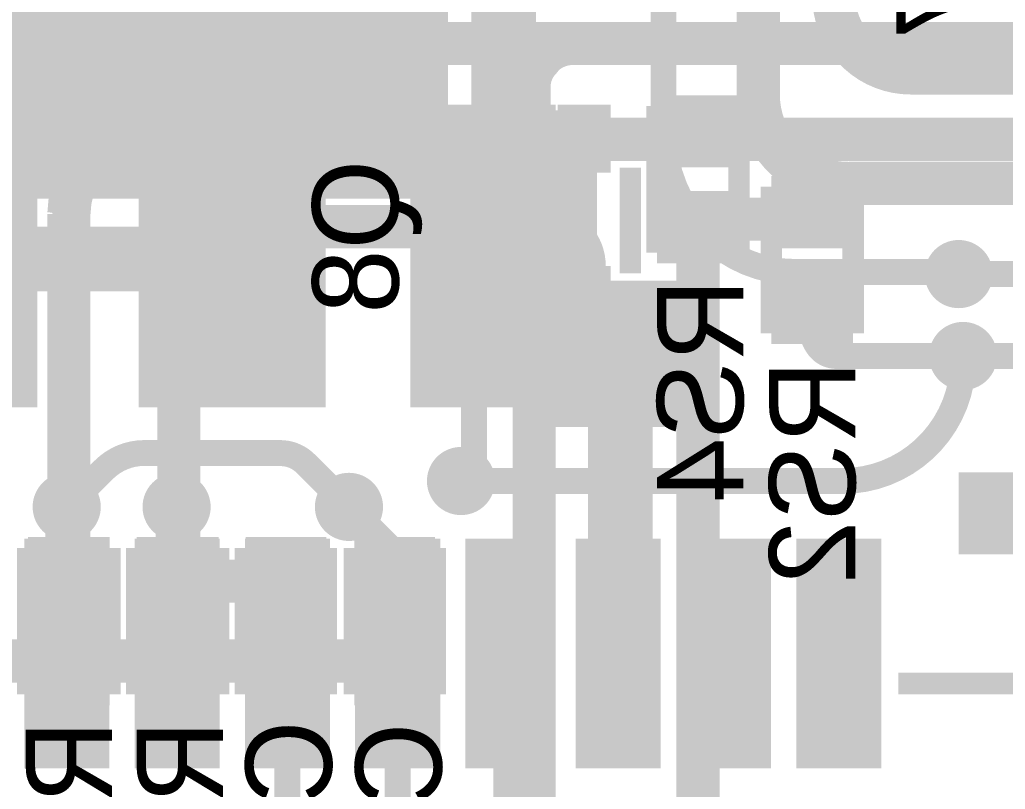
# Model space of a CAD drawing. Header units: millimetres. Extents: x 2.38 to 5.41, y 1.88 to 4.71.
# Drawn here: x 3.4032 to 3.8606, y 3.269 to 3.626 of the extents above; entities that cross this region are included whole.
import ezdxf

# ---------------------------------------------------------------- set-up
doc = ezdxf.new("R2010")
doc.units = ezdxf.units.MM
doc.header["$MEASUREMENT"] = 0
for name, color, linetype in [('BottomLayer', 5, 'Continuous'), ('BottomOverlay', 54, 'Continuous'), ('BottomPaste', 16, 'Continuous'), ('BottomSolder', 6, 'Continuous'), ('MultiLayer', 9, 'Continuous'), ('TopLayer', 1, 'Continuous'), ('TopOverlay', 2, 'Continuous'), ('TopPaste', 8, 'Continuous'), ('TopSolder', 216, 'Continuous'), ('ViaHoleLayer', 16, 'Continuous')]:
    doc.layers.add(name, color=color, linetype=linetype)

# ---------------------------------------------------------------- blocks, each defined once
blk = doc.blocks.new('C__0402_B_6')
at = {"layer": 'BottomLayer'}
for points in [[(-0.0275, 0.0125), (-0.0275, -0.0125), (-0.0095, 0.0125), (-0.0095, -0.0125)], [(0.0095, 0.0125), (0.0095, -0.0125), (0.0275, 0.0125), (0.0275, -0.0125)]]:
    blk.add_solid(points, dxfattribs=at)
at = {"layer": 'BottomOverlay', "const_width": 0.01}
for points in [[(0.034, 0.019), (-0.034, 0.019)], [(-0.034, -0.0185), (-0.034, 0.019)], [(0.034, -0.0185), (0.034, 0.019)], [(0.034, -0.0185), (-0.034, -0.0185)]]:
    blk.add_lwpolyline(points, dxfattribs=at)
at = {"layer": 'BottomPaste'}
for points in [[(-0.0275, 0.0125), (-0.0275, -0.0125), (-0.0095, 0.0125), (-0.0095, -0.0125)], [(0.0095, 0.0125), (0.0095, -0.0125), (0.0275, 0.0125), (0.0275, -0.0125)]]:
    blk.add_solid(points, dxfattribs=at)
at = {"layer": 'BottomSolder'}
for points in [[(-0.0315, 0.0165), (-0.0315, -0.0165), (-0.0055, 0.0165), (-0.0055, -0.0165)], [(0.0055, 0.0165), (0.0055, -0.0165), (0.0315, 0.0165), (0.0315, -0.0165)]]:
    blk.add_solid(points, dxfattribs=at)
blk = doc.blocks.new('C__0402_B_7')
at = {"layer": 'BottomLayer'}
for points in [[(-0.0275, 0.0125), (-0.0275, -0.0125), (-0.0095, 0.0125), (-0.0095, -0.0125)], [(0.0095, 0.0125), (0.0095, -0.0125), (0.0275, 0.0125), (0.0275, -0.0125)]]:
    blk.add_solid(points, dxfattribs=at)
at = {"layer": 'BottomOverlay', "const_width": 0.01}
for points in [[(0.034, 0.019), (-0.034, 0.019)], [(-0.034, -0.0185), (-0.034, 0.019)], [(0.034, -0.0185), (0.034, 0.019)], [(0.034, -0.0185), (-0.034, -0.0185)]]:
    blk.add_lwpolyline(points, dxfattribs=at)
at = {"layer": 'BottomPaste'}
for points in [[(-0.0275, 0.0125), (-0.0275, -0.0125), (-0.0095, 0.0125), (-0.0095, -0.0125)], [(0.0095, 0.0125), (0.0095, -0.0125), (0.0275, 0.0125), (0.0275, -0.0125)]]:
    blk.add_solid(points, dxfattribs=at)
at = {"layer": 'BottomSolder'}
for points in [[(-0.0315, 0.0165), (-0.0315, -0.0165), (-0.0055, 0.0165), (-0.0055, -0.0165)], [(0.0055, 0.0165), (0.0055, -0.0165), (0.0315, 0.0165), (0.0315, -0.0165)]]:
    blk.add_solid(points, dxfattribs=at)
blk = doc.blocks.new('R__0402_B_9')
at = {"layer": 'BottomLayer'}
for points in [[(-0.0275, 0.0125), (-0.0275, -0.0125), (-0.0095, 0.0125), (-0.0095, -0.0125)], [(0.0095, 0.0125), (0.0095, -0.0125), (0.0275, 0.0125), (0.0275, -0.0125)]]:
    blk.add_solid(points, dxfattribs=at)
at = {"layer": 'BottomOverlay', "const_width": 0.01}
for points in [[(-0.034, -0.019), (-0.034, 0.019)], [(0.034, 0.019), (-0.034, 0.019)], [(0.034, -0.019), (0.034, 0.019)], [(0.034, -0.019), (-0.034, -0.019)]]:
    blk.add_lwpolyline(points, dxfattribs=at)
at = {"layer": 'BottomPaste'}
for points in [[(-0.0275, 0.0125), (-0.0275, -0.0125), (-0.0095, 0.0125), (-0.0095, -0.0125)], [(0.0095, 0.0125), (0.0095, -0.0125), (0.0275, 0.0125), (0.0275, -0.0125)]]:
    blk.add_solid(points, dxfattribs=at)
at = {"layer": 'BottomSolder'}
for points in [[(-0.0315, 0.0165), (-0.0315, -0.0165), (-0.0055, 0.0165), (-0.0055, -0.0165)], [(0.0055, 0.0165), (0.0055, -0.0165), (0.0315, 0.0165), (0.0315, -0.0165)]]:
    blk.add_solid(points, dxfattribs=at)
blk = doc.blocks.new('UC200T_37')
at = {"layer": 'TopLayer'}
for points in [[(-0.4626, 0.51181), (-0.4626, 0.61024), (-0.49409, 0.51181), (-0.49409, 0.61024)], [(-0.41142, 0.51181), (-0.41142, 0.61024), (-0.44291, 0.51181), (-0.44291, 0.61024)], [(-0.36024, 0.51181), (-0.36024, 0.61024), (-0.39173, 0.51181), (-0.39173, 0.61024)], [(-0.30906, 0.51181), (-0.30906, 0.61024), (-0.34055, 0.51181), (-0.34055, 0.61024)], [(-0.25787, 0.51181), (-0.25787, 0.61024), (-0.28937, 0.51181), (-0.28937, 0.61024)], [(-0.20669, 0.51181), (-0.20669, 0.61024), (-0.23819, 0.51181), (-0.23819, 0.61024)], [(-0.15551, 0.51181), (-0.15551, 0.61024), (-0.18701, 0.51181), (-0.18701, 0.61024)], [(-0.10433, 0.51181), (-0.10433, 0.61024), (-0.13583, 0.51181), (-0.13583, 0.61024)], [(-0.3622, 0.31299), (-0.28346, 0.31299), (-0.3622, 0.44291), (-0.28346, 0.44291)], [(-0.23622, 0.31299), (-0.15748, 0.31299), (-0.23622, 0.44291), (-0.15748, 0.44291)], [(-0.10236, 0.31299), (-0.02362, 0.31299), (-0.10236, 0.44291), (-0.02362, 0.44291)]]:
    blk.add_solid(points, dxfattribs=at)
at = {"layer": 'TopOverlay', "const_width": 0.01}
blk.add_lwpolyline([(-0.506, 0.575), (-0.634, 0.575)], dxfattribs=at)
at = {"layer": 'TopOverlay'}
blk.add_solid([(-0.56701, 0.477), (-0.53401, 0.477), (-0.56701, 0.515), (-0.53401, 0.515)], dxfattribs=at)
at = {"layer": 'TopPaste'}
for points in [[(-0.4626, 0.51181), (-0.4626, 0.61024), (-0.49409, 0.51181), (-0.49409, 0.61024)], [(-0.41142, 0.51181), (-0.41142, 0.61024), (-0.44291, 0.51181), (-0.44291, 0.61024)], [(-0.36024, 0.51181), (-0.36024, 0.61024), (-0.39173, 0.51181), (-0.39173, 0.61024)], [(-0.30906, 0.51181), (-0.30906, 0.61024), (-0.34055, 0.51181), (-0.34055, 0.61024)], [(-0.25787, 0.51181), (-0.25787, 0.61024), (-0.28937, 0.51181), (-0.28937, 0.61024)], [(-0.20669, 0.51181), (-0.20669, 0.61024), (-0.23819, 0.51181), (-0.23819, 0.61024)], [(-0.15551, 0.51181), (-0.15551, 0.61024), (-0.18701, 0.51181), (-0.18701, 0.61024)], [(-0.10433, 0.51181), (-0.10433, 0.61024), (-0.13583, 0.51181), (-0.13583, 0.61024)], [(-0.3622, 0.31299), (-0.28346, 0.31299), (-0.3622, 0.44291), (-0.28346, 0.44291)], [(-0.23622, 0.31299), (-0.15748, 0.31299), (-0.23622, 0.44291), (-0.15748, 0.44291)], [(-0.10236, 0.31299), (-0.02362, 0.31299), (-0.10236, 0.44291), (-0.02362, 0.44291)]]:
    blk.add_solid(points, dxfattribs=at)
at = {"layer": 'TopSolder'}
for points in [[(-0.4586, 0.50781), (-0.4586, 0.61424), (-0.49809, 0.50781), (-0.49809, 0.61424)], [(-0.40742, 0.50781), (-0.40742, 0.61424), (-0.44691, 0.50781), (-0.44691, 0.61424)], [(-0.35624, 0.50781), (-0.35624, 0.61424), (-0.39573, 0.50781), (-0.39573, 0.61424)], [(-0.30506, 0.50781), (-0.30506, 0.61424), (-0.34455, 0.50781), (-0.34455, 0.61424)], [(-0.25387, 0.50781), (-0.25387, 0.61424), (-0.29337, 0.50781), (-0.29337, 0.61424)], [(-0.20269, 0.50781), (-0.20269, 0.61424), (-0.24219, 0.50781), (-0.24219, 0.61424)], [(-0.15151, 0.50781), (-0.15151, 0.61424), (-0.19101, 0.50781), (-0.19101, 0.61424)], [(-0.10033, 0.50781), (-0.10033, 0.61424), (-0.13983, 0.50781), (-0.13983, 0.61424)], [(-0.3662, 0.30899), (-0.27946, 0.30899), (-0.3662, 0.44691), (-0.27946, 0.44691)], [(-0.24022, 0.30899), (-0.15348, 0.30899), (-0.24022, 0.44691), (-0.15348, 0.44691)], [(-0.10636, 0.30899), (-0.01962, 0.30899), (-0.10636, 0.44691), (-0.01962, 0.44691)]]:
    blk.add_solid(points, dxfattribs=at)
blk = doc.blocks.new('R__0402_B_59')
at = {"layer": 'BottomLayer'}
for points in [[(-0.0275, 0.0125), (-0.0275, -0.0125), (-0.0095, 0.0125), (-0.0095, -0.0125)], [(0.0095, 0.0125), (0.0095, -0.0125), (0.0275, 0.0125), (0.0275, -0.0125)]]:
    blk.add_solid(points, dxfattribs=at)
at = {"layer": 'BottomOverlay', "const_width": 0.01}
for points in [[(-0.034, 0.019), (-0.034, -0.019)], [(-0.034, 0.019), (0.034, 0.019)], [(0.034, 0.019), (0.034, -0.019)], [(-0.034, -0.019), (0.034, -0.019)]]:
    blk.add_lwpolyline(points, dxfattribs=at)
at = {"layer": 'BottomPaste'}
for points in [[(-0.0275, 0.0125), (-0.0275, -0.0125), (-0.0095, 0.0125), (-0.0095, -0.0125)], [(0.0095, 0.0125), (0.0095, -0.0125), (0.0275, 0.0125), (0.0275, -0.0125)]]:
    blk.add_solid(points, dxfattribs=at)
at = {"layer": 'BottomSolder'}
for points in [[(-0.0315, 0.0165), (-0.0315, -0.0165), (-0.0055, 0.0165), (-0.0055, -0.0165)], [(0.0055, 0.0165), (0.0055, -0.0165), (0.0315, 0.0165), (0.0315, -0.0165)]]:
    blk.add_solid(points, dxfattribs=at)
blk = doc.blocks.new('R__0402_B_60')
at = {"layer": 'BottomLayer'}
for points in [[(-0.0275, 0.0125), (-0.0275, -0.0125), (-0.0095, 0.0125), (-0.0095, -0.0125)], [(0.0095, 0.0125), (0.0095, -0.0125), (0.0275, 0.0125), (0.0275, -0.0125)]]:
    blk.add_solid(points, dxfattribs=at)
at = {"layer": 'BottomOverlay', "const_width": 0.01}
for points in [[(-0.034, 0.019), (-0.034, -0.019)], [(-0.034, 0.019), (0.034, 0.019)], [(0.034, 0.019), (0.034, -0.019)], [(-0.034, -0.019), (0.034, -0.019)]]:
    blk.add_lwpolyline(points, dxfattribs=at)
at = {"layer": 'BottomPaste'}
for points in [[(-0.0275, 0.0125), (-0.0275, -0.0125), (-0.0095, 0.0125), (-0.0095, -0.0125)], [(0.0095, 0.0125), (0.0095, -0.0125), (0.0275, 0.0125), (0.0275, -0.0125)]]:
    blk.add_solid(points, dxfattribs=at)
at = {"layer": 'BottomSolder'}
for points in [[(-0.0315, 0.0165), (-0.0315, -0.0165), (-0.0055, 0.0165), (-0.0055, -0.0165)], [(0.0055, 0.0165), (0.0055, -0.0165), (0.0315, 0.0165), (0.0315, -0.0165)]]:
    blk.add_solid(points, dxfattribs=at)
blk = doc.blocks.new('R__0402_B_61')
at = {"layer": 'BottomLayer'}
for points in [[(-0.0275, 0.0125), (-0.0275, -0.0125), (-0.0095, 0.0125), (-0.0095, -0.0125)], [(0.0095, 0.0125), (0.0095, -0.0125), (0.0275, 0.0125), (0.0275, -0.0125)]]:
    blk.add_solid(points, dxfattribs=at)
at = {"layer": 'BottomOverlay', "const_width": 0.01}
for points in [[(-0.034, 0.019), (-0.034, -0.019)], [(-0.034, 0.019), (0.034, 0.019)], [(0.034, 0.019), (0.034, -0.019)], [(-0.034, -0.019), (0.034, -0.019)]]:
    blk.add_lwpolyline(points, dxfattribs=at)
at = {"layer": 'BottomPaste'}
for points in [[(-0.0275, 0.0125), (-0.0275, -0.0125), (-0.0095, 0.0125), (-0.0095, -0.0125)], [(0.0095, 0.0125), (0.0095, -0.0125), (0.0275, 0.0125), (0.0275, -0.0125)]]:
    blk.add_solid(points, dxfattribs=at)
at = {"layer": 'BottomSolder'}
for points in [[(-0.0315, 0.0165), (-0.0315, -0.0165), (-0.0055, 0.0165), (-0.0055, -0.0165)], [(0.0055, 0.0165), (0.0055, -0.0165), (0.0315, 0.0165), (0.0315, -0.0165)]]:
    blk.add_solid(points, dxfattribs=at)
blk = doc.blocks.new('BSS138PS_115_B_117')
at = {"layer": 'BottomLayer'}
for points in [[(-0.04921, 0.01732), (-0.02559, 0.01732), (-0.04921, 0.03386), (-0.02559, 0.03386)], [(0.02559, 0.01732), (0.04921, 0.01732), (0.02559, 0.03386), (0.04921, 0.03386)], [(-0.04921, -0.00827), (-0.02559, -0.00827), (-0.04921, 0.00827), (-0.02559, 0.00827)], [(0.02559, -0.00827), (0.04921, -0.00827), (0.02559, 0.00827), (0.04921, 0.00827)], [(-0.04921, -0.03386), (-0.02559, -0.03386), (-0.04921, -0.01732), (-0.02559, -0.01732)], [(0.02559, -0.03386), (0.04921, -0.03386), (0.02559, -0.01732), (0.04921, -0.01732)]]:
    blk.add_solid(points, dxfattribs=at)
at = {"layer": 'BottomOverlay', "const_width": 0.01}
for points in [[(-0.025, 0.047), (0.024, 0.047)], [(-0.025, -0.047), (0.024, -0.047)]]:
    blk.add_lwpolyline(points, dxfattribs=at)
at = {"layer": 'BottomOverlay'}
for points, const_width in [([(-0.059, -0.026, 1), (-0.065, -0.026, 1)], 0.01), ([(-0.0675, -0.026, 1), (-0.0625, -0.026, 1)], 0.005), ([(-0.0615, -0.026, 1), (-0.0565, -0.026, 1)], 0.005)]:
    blk.add_lwpolyline(points, format="xyb", close=True, dxfattribs=dict(at, const_width=const_width))
at = {"layer": 'BottomPaste'}
for points in [[(-0.04921, 0.01732), (-0.02559, 0.01732), (-0.04921, 0.03386), (-0.02559, 0.03386)], [(0.02559, 0.01732), (0.04921, 0.01732), (0.02559, 0.03386), (0.04921, 0.03386)], [(-0.04921, -0.00827), (-0.02559, -0.00827), (-0.04921, 0.00827), (-0.02559, 0.00827)], [(0.02559, -0.00827), (0.04921, -0.00827), (0.02559, 0.00827), (0.04921, 0.00827)], [(-0.04921, -0.03386), (-0.02559, -0.03386), (-0.04921, -0.01732), (-0.02559, -0.01732)], [(0.02559, -0.03386), (0.04921, -0.03386), (0.02559, -0.01732), (0.04921, -0.01732)]]:
    blk.add_solid(points, dxfattribs=at)
at = {"layer": 'BottomSolder'}
for points in [[(-0.05321, 0.01332), (-0.02159, 0.01332), (-0.05321, 0.03786), (-0.02159, 0.03786)], [(0.02159, 0.01332), (0.05321, 0.01332), (0.02159, 0.03786), (0.05321, 0.03786)], [(-0.05321, -0.01227), (-0.02159, -0.01227), (-0.05321, 0.01227), (-0.02159, 0.01227)], [(0.02159, -0.01227), (0.05321, -0.01227), (0.02159, 0.01227), (0.05321, 0.01227)], [(-0.05321, -0.03786), (-0.02159, -0.03786), (-0.05321, -0.01332), (-0.02159, -0.01332)], [(0.02159, -0.03786), (0.05321, -0.03786), (0.02159, -0.01332), (0.05321, -0.01332)]]:
    blk.add_solid(points, dxfattribs=at)

msp = doc.modelspace()

# ---------------------------------------------------------------- linework, layer by layer
at = {"layer": 'BottomLayer'}
for points, const_width in [([(3.351, 3.616, -0.414214), (3.444, 3.709)], 0.02), ([(3.389, 3.58616, -0.310319), (3.431, 3.615)], 0.02), ([(3.64277, 3.6053, -0.263291), (3.65991, 3.615)], 0.02), ([(3.63959, 3.59494, -0.14998), (3.64277, 3.6053)], 0.02), ([(3.64277, 3.6053, -0.047515), (3.645, 3.608)], 0.02), ([(3.42653, 3.54188, -0.315299), (3.45492, 3.57027)], 0.02), ([(3.45492, 3.57027, -0.043661), (3.461, 3.5708)], 0.02), ([(3.771, 3.534, -0.198912), (3.76979, 3.5335)], 0.02), ([(3.47753, 3.50108, -0.315299), (3.50592, 3.52947)], 0.02), ([(3.647, 3.53, -0.043661), (3.65016, 3.52972)], 0.02), ([(3.65016, 3.52972, -0.363969), (3.66518, 3.51182)], 0.02), ([(3.477, 3.495, -0.043661), (3.47753, 3.50108)], 0.02), ([(3.775, 3.473, -0.198912), (3.771, 3.48266)], 0.012), ([(3.78224, 3.47, -0.198912), (3.775, 3.473)], 0.012), ([(3.614, 3.413, -0.414214), (3.613, 3.412)], 0.012), ([(3.426, 3.188, -0.414214), (3.351, 3.263)], 0.02)]:
    msp.add_lwpolyline(points, format="xyb", dxfattribs=dict(at, const_width=const_width))
for points, const_width in [([(3.431, 3.615), (3.65991, 3.615)], 0.02), ([(3.65991, 3.615), (4.04879, 3.615)], 0.02), ([(3.63959, 3.5708), (3.63959, 3.59494)], 0.02), ([(3.461, 3.5708), (3.61259, 3.5708)], 0.02), ([(3.66659, 3.5705), (3.718, 3.5705)], 0.02), ([(3.718, 3.5705), (4.00396, 3.5705)], 0.02), ([(3.426, 3.5358), (3.42653, 3.54188)], 0.02), ([(3.426, 3.3655), (3.426, 3.5358)], 0.02), ([(3.718, 3.5335), (3.76979, 3.5335)], 0.02), ([(3.718, 3.176), (3.718, 3.5335)], 0.02), ([(3.50592, 3.52947), (3.512, 3.53)], 0.02), ([(3.512, 3.53), (3.647, 3.53)], 0.02), ([(3.66518, 3.5006), (3.66518, 3.51182)], 0.02), ([(3.839, 3.508), (4.17776, 3.508)], 0.012), ([(3.477, 3.3655), (3.477, 3.495)], 0.02), ([(3.63959, 3.46719), (3.63959, 3.496)], 0.018), ([(3.614, 3.413), (3.614, 3.496)], 0.012), ([(3.771, 3.48266), (3.771, 3.496)], 0.012), ([(3.642, 3.245), (3.642, 3.46719)], 0.02), ([(3.78224, 3.47), (3.841, 3.47)], 0.012), ([(3.841, 3.47), (4.08307, 3.47)], 0.012), ([(3.682, 3.378), (3.682, 3.454)], 0.03), ([(3.608, 3.412), (3.613, 3.412)], 0.012), ([(3.556, 3.4), (3.577, 3.379)], 0.012), ([(3.577, 3.3655), (3.577, 3.379)], 0.012), ([(3.47675, 3.3655), (3.477, 3.3655)], 0.02), ([(3.477, 3.3655), (3.5265, 3.3655)], 0.02), ([(3.5265, 3.3655), (3.527, 3.3655)], 0.02), ([(3.577, 3.364), (3.577, 3.3655)], 0.012), ([(3.389, 3.3285), (3.426, 3.3285)], 0.02), ([(3.426, 3.3285), (3.477, 3.3285)], 0.02), ([(3.4765, 3.3285), (3.477, 3.3285)], 0.02), ([(3.477, 3.3285), (3.5265, 3.3285)], 0.02), ([(3.5265, 3.3285), (3.57679, 3.3285)], 0.02)]:
    msp.add_lwpolyline(points, dxfattribs=dict(at, const_width=const_width))
for points, const_width in [([(3.426, 3.615, 1), (3.436, 3.615, 1)], 0.01), ([(3.65491, 3.615, 1), (3.66491, 3.615, 1)], 0.01), ([(3.63777, 3.6053, 1), (3.64777, 3.6053, 1)], 0.01), ([(3.63777, 3.6053, 1), (3.64777, 3.6053, 1)], 0.01), ([(3.63777, 3.6053, 1), (3.64777, 3.6053, 1)], 0.01), ([(3.64, 3.608, 1), (3.65, 3.608, 1)], 0.01), ([(3.63459, 3.59494, 1), (3.64459, 3.59494, 1)], 0.01), ([(3.44992, 3.57027, 1), (3.45992, 3.57027, 1)], 0.01), ([(3.44992, 3.57027, 1), (3.45992, 3.57027, 1)], 0.01), ([(3.456, 3.5708, 1), (3.466, 3.5708, 1)], 0.01), ([(3.42153, 3.54188, 1), (3.43153, 3.54188, 1)], 0.01), ([(3.76479, 3.5335, 1), (3.77479, 3.5335, 1)], 0.01), ([(3.766, 3.534, 1), (3.776, 3.534, 1)], 0.01), ([(3.50092, 3.52947, 1), (3.51092, 3.52947, 1)], 0.01), ([(3.642, 3.53, 1), (3.652, 3.53, 1)], 0.01), ([(3.64516, 3.52972, 1), (3.65516, 3.52972, 1)], 0.01), ([(3.64516, 3.52972, 1), (3.65516, 3.52972, 1)], 0.01), ([(3.66018, 3.51182, 1), (3.67018, 3.51182, 1)], 0.01), ([(3.83309, 3.508, 1), (3.84491, 3.508, 1)], 0.01181), ([(3.47253, 3.50108, 1), (3.48253, 3.50108, 1)], 0.01), ([(3.47253, 3.50108, 1), (3.48253, 3.50108, 1)], 0.01), ([(3.472, 3.495, 1), (3.482, 3.495, 1)], 0.01), ([(3.768, 3.48266, 1), (3.774, 3.48266, 1)], 0.006), ([(3.83509, 3.47, 1), (3.84691, 3.47, 1)], 0.01181), ([(3.772, 3.473, 1), (3.778, 3.473, 1)], 0.006), ([(3.772, 3.473, 1), (3.778, 3.473, 1)], 0.006), ([(3.77924, 3.47, 1), (3.78524, 3.47, 1)], 0.006), ([(3.67609, 3.454, 1), (3.68791, 3.454, 1)], 0.01181), ([(3.60209, 3.412, 1), (3.61391, 3.412, 1)], 0.01181), ([(3.61, 3.412, 1), (3.616, 3.412, 1)], 0.006), ([(3.611, 3.413, 1), (3.617, 3.413, 1)], 0.006), ([(3.41909, 3.4, 1), (3.43091, 3.4, 1)], 0.01181), ([(3.47009, 3.4, 1), (3.48191, 3.4, 1)], 0.01181), ([(3.55009, 3.4, 1), (3.56191, 3.4, 1)], 0.01181), ([(3.67609, 3.378, 1), (3.68791, 3.378, 1)], 0.01181)]:
    msp.add_lwpolyline(points, format="xyb", close=True, dxfattribs=dict(at, const_width=const_width))
at = {"layer": 'BottomSolder', "const_width": 0.01581}
for points in [[(3.83109, 3.508, 1), (3.84691, 3.508, 1)], [(3.83309, 3.47, 1), (3.84891, 3.47, 1)], [(3.67409, 3.454, 1), (3.68991, 3.454, 1)], [(3.60009, 3.412, 1), (3.61591, 3.412, 1)], [(3.41709, 3.4, 1), (3.43291, 3.4, 1)], [(3.46809, 3.4, 1), (3.48391, 3.4, 1)], [(3.54809, 3.4, 1), (3.56391, 3.4, 1)], [(3.67409, 3.378, 1), (3.68991, 3.378, 1)]]:
    msp.add_lwpolyline(points, format="xyb", close=True, dxfattribs=at)
at = {"layer": 'MultiLayer', "const_width": 0.01181}
for points in [[(3.83309, 3.508, 1), (3.84491, 3.508, 1)], [(3.83509, 3.47, 1), (3.84691, 3.47, 1)], [(3.67609, 3.454, 1), (3.68791, 3.454, 1)], [(3.60209, 3.412, 1), (3.61391, 3.412, 1)], [(3.41909, 3.4, 1), (3.43091, 3.4, 1)], [(3.47009, 3.4, 1), (3.48191, 3.4, 1)], [(3.55009, 3.4, 1), (3.56191, 3.4, 1)], [(3.67609, 3.378, 1), (3.68791, 3.378, 1)]]:
    msp.add_lwpolyline(points, format="xyb", close=True, dxfattribs=at)
at = {"layer": 'TopLayer'}
for points, const_width in [([(3.702, 3.57428), (3.702, 4.227)], 0.012), ([(3.746, 3.591), (3.746, 3.756)], 0.02), ([(3.62783, 3.51507), (3.62783, 3.70405)], 0.03), ([(3.8167, 3.6013), (3.92468, 3.6013)], 0.02), ([(3.788, 3.55012), (3.92468, 3.55012)], 0.02), ([(3.36798, 3.51507), (3.50184, 3.51507)], 0.03), ([(3.76304, 3.509), (3.838, 3.509)], 0.012), ([(3.838, 3.508), (3.839, 3.508)], 0.012), ([(3.841, 3.47), (3.842, 3.47)], 0.012), ([(3.461, 3.425), (3.5231, 3.425)], 0.012), ([(3.425, 3.4), (3.44222, 3.41722)], 0.012), ([(3.53594, 3.42006), (3.53595, 3.42005)], 0.012), ([(3.53595, 3.42005), (3.556, 3.4)], 0.012), ([(3.608, 3.412), (3.785, 3.412)], 0.012), ([(3.425, 3.399), (3.425, 3.4)], 0.02), ([(3.425, 3.399), (3.42507, 3.39893)], 0.02), ([(3.42507, 3.332), (3.42507, 3.39893)], 0.02), ([(3.476, 3.4), (3.476, 3.401)], 0.02), ([(3.476, 3.4), (3.47625, 3.39975)], 0.02), ([(3.47625, 3.332), (3.47625, 3.39975)], 0.02), ([(3.68098, 3.332), (3.68098, 3.37698)], 0.03), ([(3.52743, 3.11443), (3.52743, 3.332)], 0.012), ([(3.57861, 3.09461), (3.57861, 3.332)], 0.012), ([(3.629, 3.246), (3.629, 3.331)], 0.012)]:
    msp.add_lwpolyline(points, dxfattribs=dict(at, const_width=const_width))
for points, const_width in [([(3.8167, 3.6013, -0.414214), (3.781, 3.637)], 0.02), ([(3.78688, 3.55012, -0.414214), (3.746, 3.591)], 0.02), ([(3.722, 3.526, -0.198912), (3.702, 3.57428)], 0.012), ([(3.76304, 3.509, -0.198912), (3.722, 3.526)], 0.012), ([(3.841, 3.468, -0.414214), (3.785, 3.412)], 0.012), ([(3.44222, 3.41722, -0.198912), (3.461, 3.425)], 0.012), ([(3.5231, 3.425, -0.058843), (3.52867, 3.42434)], 0.012), ([(3.524, 3.425, -0.070074), (3.52867, 3.42434)], 0.012), ([(3.52867, 3.42434, -0.12696), (3.53594, 3.42006)], 0.012), ([(3.53594, 3.42006, -0.000105), (3.53595, 3.42005)], 0.012), ([(3.608, 3.412, -0.414214), (3.606, 3.414)], 0.012), ([(3.68098, 3.37698, -0.414214), (3.682, 3.378)], 0.03)]:
    msp.add_lwpolyline(points, format="xyb", dxfattribs=dict(at, const_width=const_width))
for points, const_width in [([(3.8117, 3.6013, 1), (3.8217, 3.6013, 1)], 0.01), ([(3.741, 3.591, 1), (3.751, 3.591, 1)], 0.01), ([(3.699, 3.57428, 1), (3.705, 3.57428, 1)], 0.006), ([(3.78188, 3.55012, 1), (3.79188, 3.55012, 1)], 0.01), ([(3.719, 3.526, 1), (3.725, 3.526, 1)], 0.006), ([(3.719, 3.526, 1), (3.725, 3.526, 1)], 0.006), ([(3.83309, 3.508, 1), (3.84491, 3.508, 1)], 0.01181), ([(3.76004, 3.509, 1), (3.76604, 3.509, 1)], 0.006), ([(3.83509, 3.47, 1), (3.84691, 3.47, 1)], 0.01181), ([(3.838, 3.468, 1), (3.844, 3.468, 1)], 0.006), ([(3.67609, 3.454, 1), (3.68791, 3.454, 1)], 0.01181), ([(3.458, 3.425, 1), (3.464, 3.425, 1)], 0.006), ([(3.5201, 3.425, 1), (3.5261, 3.425, 1)], 0.006), ([(3.521, 3.425, 1), (3.527, 3.425, 1)], 0.006), ([(3.52567, 3.42434, 1), (3.53167, 3.42434, 1)], 0.006), ([(3.52567, 3.42434, 1), (3.53167, 3.42434, 1)], 0.006), ([(3.52567, 3.42434, 1), (3.53167, 3.42434, 1)], 0.006), ([(3.43922, 3.41722, 1), (3.44522, 3.41722, 1)], 0.006), ([(3.53294, 3.42006, 1), (3.53894, 3.42006, 1)], 0.006), ([(3.53294, 3.42006, 1), (3.53894, 3.42006, 1)], 0.006), ([(3.53295, 3.42005, 1), (3.53895, 3.42005, 1)], 0.006), ([(3.60209, 3.412, 1), (3.61391, 3.412, 1)], 0.01181), ([(3.603, 3.414, 1), (3.609, 3.414, 1)], 0.006), ([(3.605, 3.412, 1), (3.611, 3.412, 1)], 0.006), ([(3.782, 3.412, 1), (3.788, 3.412, 1)], 0.006), ([(3.41909, 3.4, 1), (3.43091, 3.4, 1)], 0.01181), ([(3.47009, 3.4, 1), (3.48191, 3.4, 1)], 0.01181), ([(3.55009, 3.4, 1), (3.56191, 3.4, 1)], 0.01181), ([(3.67348, 3.37698, 1), (3.68848, 3.37698, 1)], 0.015), ([(3.6745, 3.378, 1), (3.6895, 3.378, 1)], 0.015), ([(3.67609, 3.378, 1), (3.68791, 3.378, 1)], 0.01181)]:
    msp.add_lwpolyline(points, format="xyb", close=True, dxfattribs=dict(at, const_width=const_width))
for points in [[(3.009, 3.543), (3.602, 3.543), (3.009, 4.219), (3.602, 4.219)], [(3.633, 3.437), (3.712, 3.437), (3.633, 3.505), (3.712, 3.505)]]:
    msp.add_solid(points, dxfattribs=at)
at = {"layer": 'TopSolder', "const_width": 0.01581}
for points in [[(3.83109, 3.508, 1), (3.84691, 3.508, 1)], [(3.83309, 3.47, 1), (3.84891, 3.47, 1)], [(3.67409, 3.454, 1), (3.68991, 3.454, 1)], [(3.60009, 3.412, 1), (3.61591, 3.412, 1)], [(3.41709, 3.4, 1), (3.43291, 3.4, 1)], [(3.46809, 3.4, 1), (3.48391, 3.4, 1)], [(3.54809, 3.4, 1), (3.56391, 3.4, 1)], [(3.67409, 3.378, 1), (3.68991, 3.378, 1)]]:
    msp.add_lwpolyline(points, format="xyb", close=True, dxfattribs=at)
at = {"layer": 'ViaHoleLayer', "const_width": 0.00591}
for points in [[(3.83605, 3.508, 1), (3.84195, 3.508, 1)], [(3.83805, 3.47, 1), (3.84395, 3.47, 1)], [(3.67905, 3.454, 1), (3.68495, 3.454, 1)], [(3.60505, 3.412, 1), (3.61095, 3.412, 1)], [(3.42205, 3.4, 1), (3.42795, 3.4, 1)], [(3.47305, 3.4, 1), (3.47895, 3.4, 1)], [(3.55305, 3.4, 1), (3.55895, 3.4, 1)], [(3.67905, 3.378, 1), (3.68495, 3.378, 1)]]:
    msp.add_lwpolyline(points, format="xyb", close=True, dxfattribs=at)

# ---------------------------------------------------------------- block references
for name, p, rotation in [('UC200T_37', (3.30499, 3.89302), 180), ('R__0402_B_59', (3.718, 3.552), 90), ('BSS138PS_115_B_117', (3.63959, 3.5334), 90), ('R__0402_B_9', (3.771, 3.5145), 270), ('R__0402_B_60', (3.426, 3.347), 90), ('R__0402_B_61', (3.4765, 3.347), 90), ('C__0402_B_7', (3.5265, 3.347), 270), ('C__0402_B_6', (3.577, 3.347), 270)]:
    msp.add_blockref(name, p, dxfattribs=dict(rotation=rotation))

# ---------------------------------------------------------------- texts
at = {"layer": 'BottomOverlay', "text_generation_flag": 2}
for s, p in [('C27', (3.85, 3.715)), ('Q8', (3.579, 3.561)), ('RS4', (3.739, 3.506)), ('RS2', (3.791, 3.468)), ('C7', (3.548, 3.301)), ('RS3', (3.446, 3.301)), ('RS1', (3.4975, 3.301)), ('C8', (3.599, 3.3))]:
    msp.add_text(s, height=0.04, rotation=90, dxfattribs=at).set_placement(p)

doc.saveas('drawing.dxf')
